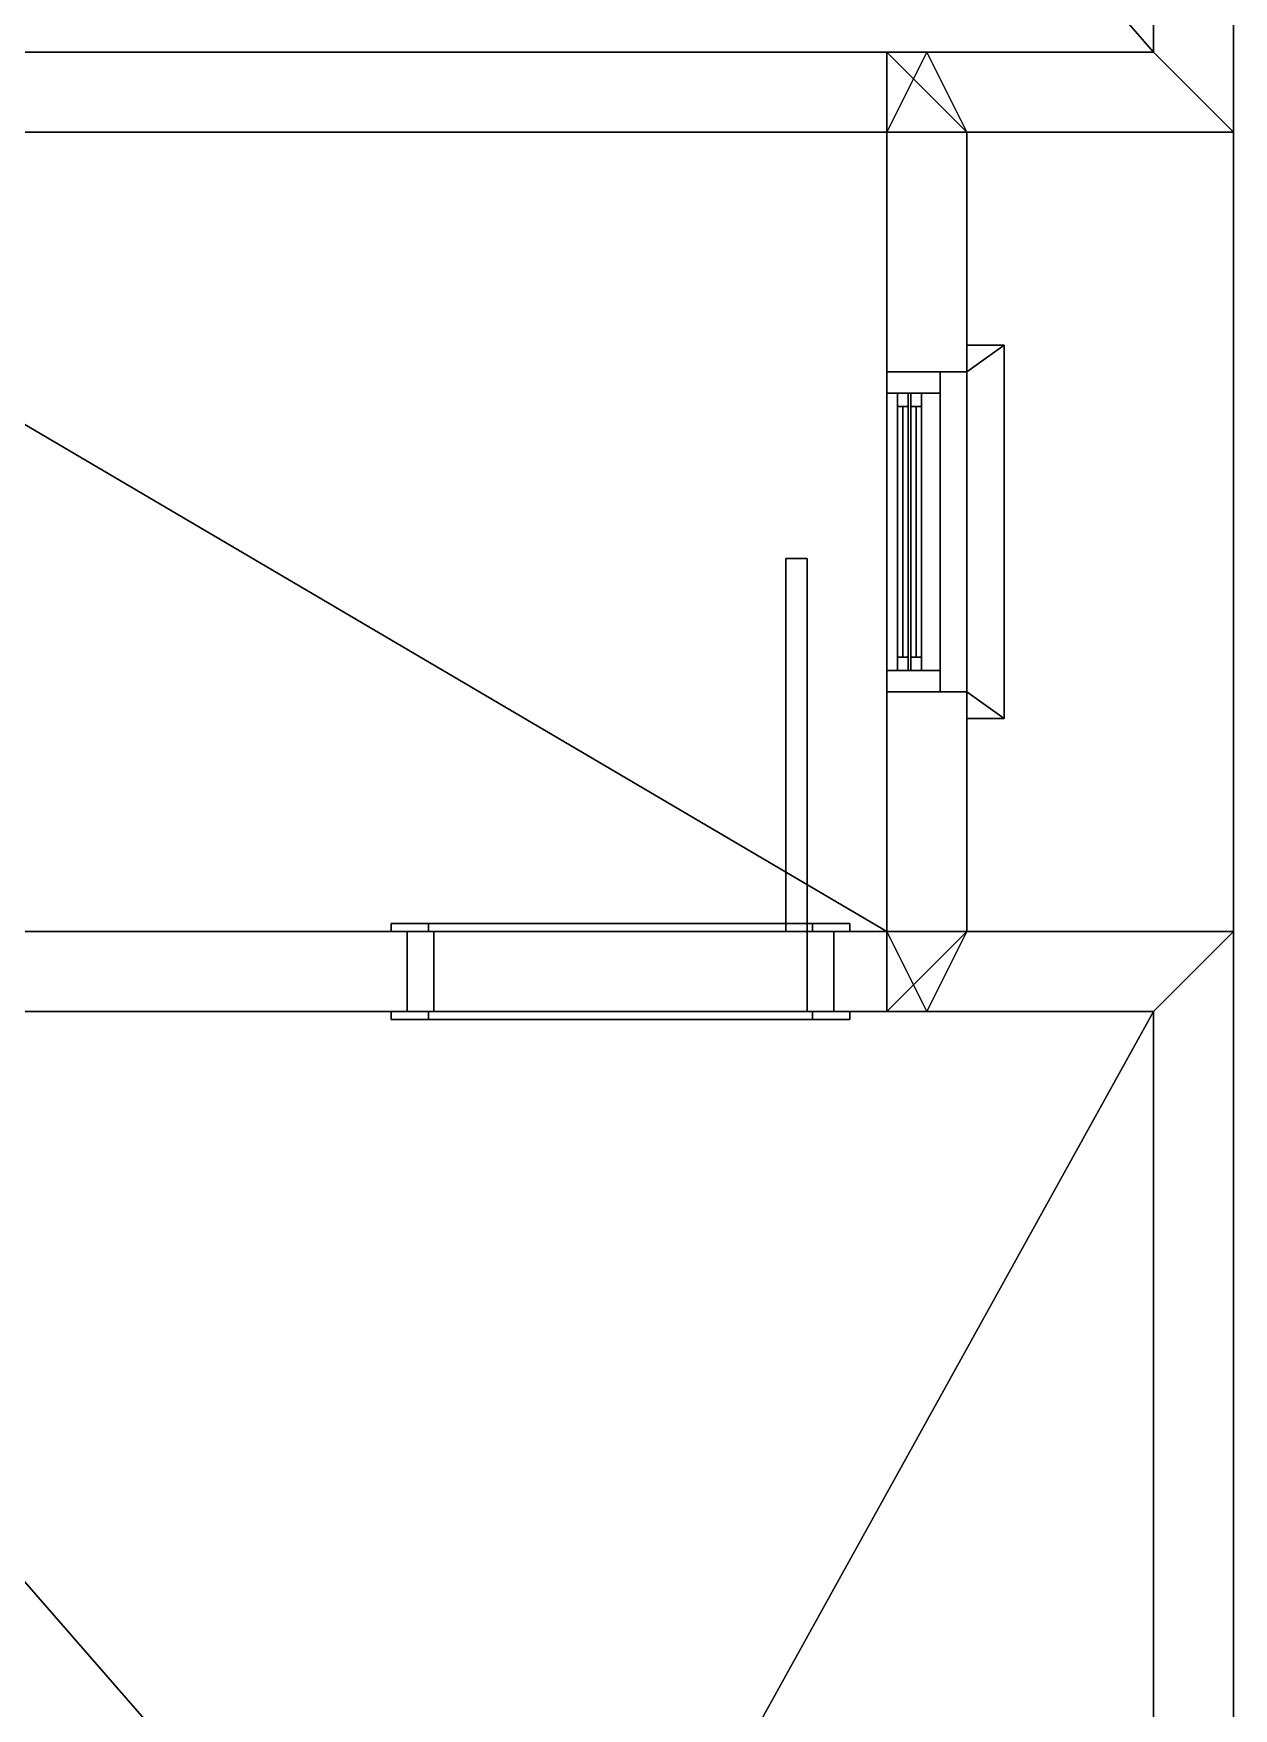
# Model space of a CAD drawing. Extents: x -3950 to 2084, y 1379 to 9369.
# Drawn here: x 1858.5 to 2083.6, y 1693.4 to 2007.6 of the extents above; entities that cross this region are included whole.
import ezdxf

# ---------------------------------------------------------------- set-up
doc = ezdxf.new("R2010")
doc.units = 0
doc.header["$LTSCALE"] = 35
for name, color, linetype in [('P1-ESQUAD', 32, 'CONTINUOUS'), ('P1-FERR', 252, 'CONTINUOUS'), ('P1-LAJE', 143, 'CONTINUOUS'), ('P1-PAREDE', 255, 'CONTINUOUS'), ('P1-PEIT', 13, 'CONTINUOUS'), ('P1-VIDRO', 152, 'CONTINUOUS'), ('P1-VIGA', 143, 'CONTINUOUS'), ('P2-LAJE', 143, 'CONTINUOUS'), ('P2-MURO', 255, 'CONTINUOUS'), ('P2-TELHADO', 11, 'CONTINUOUS'), ('P2-VIGA', 143, 'CONTINUOUS')]:
    doc.layers.add(name, color=color, linetype=linetype)

msp = doc.modelspace()

# ---------------------------------------------------------------- meshes
at = {"layer": 'P1-ESQUAD'}
mesh = msp.add_polyface(dxfattribs=at)
corners = [(2003.628, 1839.14), (2003.628, 1909.14), (1999.628, 1839.14), (1999.628, 1909.14), (2003.628, 1839.14, 210), (2003.628, 1909.14, 210), (1999.628, 1839.14, 210), (1999.628, 1909.14, 210)]
mesh.append_faces([[corners[k] for k in face] for face in [(0, 1, 5, 4), (3, 2, 6, 7), (1, 3, 7, 5), (0, 4, 6, 2), (4, 5, 7, 6)]])
mesh = msp.add_polyface(dxfattribs=at)
corners = [(2004.628, 1840.64), (2011.628, 1840.64), (2004.628, 1839.14), (2011.628, 1839.14), (1932.628, 1840.64), (1925.628, 1840.64), (1932.628, 1839.14), (1925.628, 1839.14), (1932.628, 1840.64, 211), (1925.628, 1840.64, 218), (1932.628, 1839.14, 211), (1925.628, 1839.14, 218), (2004.628, 1840.64, 211), (2011.628, 1840.64, 218), (2004.628, 1839.14, 211), (2011.628, 1839.14, 218)]
mesh.append_faces([[corners[k] for k in face] for face in [(4, 8, 10, 6), (5, 7, 11, 9), (8, 12, 14, 10), (9, 11, 15, 13), (12, 0, 2, 14), (13, 15, 3, 1)]])
mesh.append_faces([[corners[k] for k in face] for face in [(12, 13, 1, 0)]], dxfattribs={"vtx0": -1})
mesh.append_faces([[corners[k] for k in face] for face in [(8, 9, 13, 12)]], dxfattribs={"vtx0": -1, "vtx2": -1})
mesh.append_faces([[corners[k] for k in face] for face in [(4, 5, 9, 8)]], dxfattribs={"vtx2": -1})
mesh = msp.add_polyface(dxfattribs=at)
corners = [(2003.628, 1839.14), (2008.628, 1839.14), (2003.628, 1824.14), (2008.628, 1824.14), (1933.628, 1839.14), (1928.628, 1839.14), (1933.628, 1824.14), (1928.628, 1824.14), (1933.628, 1839.14, 210), (1928.628, 1839.14, 215), (1933.628, 1824.14, 210), (1928.628, 1824.14, 215), (2003.628, 1839.14, 210), (2008.628, 1839.14, 215), (2003.628, 1824.14, 210), (2008.628, 1824.14, 215)]
mesh.append_faces([[corners[k] for k in face] for face in [(4, 8, 10, 6), (8, 12, 14, 10), (12, 0, 2, 14)]])
mesh.append_faces([[corners[k] for k in face] for face in [(12, 13, 1, 0)]], dxfattribs={"vtx0": -1})
mesh.append_faces([[corners[k] for k in face] for face in [(8, 9, 13, 12)]], dxfattribs={"vtx0": -1, "vtx2": -1})
mesh.append_faces([[corners[k] for k in face] for face in [(6, 10, 11, 7)]], dxfattribs={"vtx1": -1})
mesh.append_faces([[corners[k] for k in face] for face in [(10, 14, 15, 11)]], dxfattribs={"vtx1": -1, "vtx3": -1})
mesh.append_faces([[corners[k] for k in face] for face in [(4, 5, 9, 8)]], dxfattribs={"vtx2": -1})
mesh.append_faces([[corners[k] for k in face] for face in [(14, 2, 3, 15)]], dxfattribs={"vtx3": -1})
mesh = msp.add_polyface(dxfattribs=at)
corners = [(2004.628, 1824.14), (2011.628, 1824.14), (2004.628, 1822.64), (2011.628, 1822.64), (1932.628, 1824.14), (1925.628, 1824.14), (1932.628, 1822.64), (1925.628, 1822.64), (1932.628, 1824.14, 211), (1925.628, 1824.14, 218), (1932.628, 1822.64, 211), (1925.628, 1822.64, 218), (2004.628, 1824.14, 211), (2011.628, 1824.14, 218), (2004.628, 1822.64, 211), (2011.628, 1822.64, 218)]
mesh.append_faces([[corners[k] for k in face] for face in [(4, 8, 10, 6), (5, 7, 11, 9), (8, 12, 14, 10), (9, 11, 15, 13), (12, 0, 2, 14), (13, 15, 3, 1)]])
mesh.append_faces([[corners[k] for k in face] for face in [(6, 10, 11, 7)]], dxfattribs={"vtx1": -1})
mesh.append_faces([[corners[k] for k in face] for face in [(10, 14, 15, 11)]], dxfattribs={"vtx1": -1, "vtx3": -1})
mesh.append_faces([[corners[k] for k in face] for face in [(14, 2, 3, 15)]], dxfattribs={"vtx3": -1})
at = {"layer": 'P1-FERR'}
mesh = msp.add_polyface(dxfattribs=at)
corners = [(2018.628, 1940.14, 164), (2018.628, 1944.14, 160), (2028.628, 1940.14, 164), (2028.628, 1944.14, 160), (2018.628, 1888.14, 164), (2018.628, 1884.14, 160), (2028.628, 1888.14, 164), (2028.628, 1884.14, 160), (2018.628, 1888.14, 206), (2018.628, 1884.14, 210), (2028.628, 1888.14, 206), (2028.628, 1884.14, 210), (2018.628, 1940.14, 206), (2018.628, 1944.14, 210), (2028.628, 1940.14, 206), (2028.628, 1944.14, 210)]
mesh.append_faces([[corners[k] for k in face] for face in [(0, 4, 6, 2), (4, 8, 10, 6), (8, 12, 14, 10), (12, 0, 2, 14)]])
mesh.append_faces([[corners[k] for k in face] for face in [(0, 1, 5, 4), (4, 5, 9, 8), (8, 9, 13, 12), (12, 13, 1, 0)]], dxfattribs={"vtx0": -1, "vtx2": -1})
mesh.append_faces([[corners[k] for k in face] for face in [(2, 6, 7, 3), (6, 10, 11, 7), (10, 14, 15, 11), (14, 2, 3, 15)]], dxfattribs={"vtx1": -1, "vtx3": -1})
mesh = msp.add_polyface(dxfattribs=at)
corners = [(2020.628, 1937.64, 166.5), (2020.628, 1940.14, 164), (2022.628, 1937.64, 166.5), (2022.628, 1940.14, 164), (2020.628, 1890.64, 166.5), (2020.628, 1888.14, 164), (2022.628, 1890.64, 166.5), (2022.628, 1888.14, 164), (2020.628, 1890.64, 183.75), (2020.628, 1888.14, 186.25), (2022.628, 1890.64, 183.75), (2022.628, 1888.14, 186.25), (2020.628, 1937.64, 183.75), (2020.628, 1940.14, 186.25), (2022.628, 1937.64, 183.75), (2022.628, 1940.14, 186.25)]
mesh.append_faces([[corners[k] for k in face] for face in [(0, 4, 6, 2), (1, 3, 7, 5), (4, 8, 10, 6), (5, 7, 11, 9), (8, 12, 14, 10), (9, 11, 15, 13), (12, 0, 2, 14), (13, 15, 3, 1)]])
mesh.append_faces([[corners[k] for k in face] for face in [(0, 1, 5, 4), (4, 5, 9, 8), (8, 9, 13, 12), (12, 13, 1, 0)]], dxfattribs={"vtx0": -1, "vtx2": -1})
mesh.append_faces([[corners[k] for k in face] for face in [(2, 6, 7, 3), (6, 10, 11, 7), (10, 14, 15, 11), (14, 2, 3, 15)]], dxfattribs={"vtx1": -1, "vtx3": -1})
mesh = msp.add_polyface(dxfattribs=at)
corners = [(2023.128, 1937.64, 186.25), (2023.128, 1940.14, 183.75), (2025.128, 1937.64, 186.25), (2025.128, 1940.14, 183.75), (2023.128, 1890.64, 186.25), (2023.128, 1888.14, 183.75), (2025.128, 1890.64, 186.25), (2025.128, 1888.14, 183.75), (2023.128, 1890.64, 203.5), (2023.128, 1888.14, 206), (2025.128, 1890.64, 203.5), (2025.128, 1888.14, 206), (2023.128, 1937.64, 203.5), (2023.128, 1940.14, 206), (2025.128, 1937.64, 203.5), (2025.128, 1940.14, 206)]
mesh.append_faces([[corners[k] for k in face] for face in [(0, 4, 6, 2), (1, 3, 7, 5), (4, 8, 10, 6), (5, 7, 11, 9), (8, 12, 14, 10), (9, 11, 15, 13), (12, 0, 2, 14), (13, 15, 3, 1)]])
mesh.append_faces([[corners[k] for k in face] for face in [(0, 1, 5, 4), (4, 5, 9, 8), (8, 9, 13, 12), (12, 13, 1, 0)]], dxfattribs={"vtx0": -1, "vtx2": -1})
mesh.append_faces([[corners[k] for k in face] for face in [(2, 6, 7, 3), (6, 10, 11, 7), (10, 14, 15, 11), (14, 2, 3, 15)]], dxfattribs={"vtx1": -1, "vtx3": -1})
at = {"layer": 'P1-LAJE'}
mesh = msp.add_polyface(dxfattribs=at)
corners = [(1763.628, 2004.14, -10), (2068.628, 2004.14, -10), (2068.628, 2354.14, -10), (1763.628, 2354.14, -10), (1763.628, 2004.14), (2068.628, 2004.14), (2068.628, 2354.14), (1763.628, 2354.14)]
mesh.append_faces([[corners[k] for k in face] for face in [(0, 1, 5, 4), (1, 2, 6, 5), (2, 3, 7, 6), (3, 0, 4, 7)]])
mesh.append_faces([[corners[k] for k in face] for face in [(3, 1, 0), (7, 5, 6)]], dxfattribs={"vtx0": -1})
mesh.append_faces([[corners[k] for k in face] for face in [(2, 1, 3), (4, 5, 7)]], dxfattribs={"vtx1": -1})
mesh = msp.add_polyface(dxfattribs=at)
corners = [(2018.628, 1989.14, -10), (1763.628, 1989.14, -10), (1763.628, 1839.14, -10), (2018.628, 1839.14, -10), (2018.628, 1989.14), (1763.628, 1989.14), (1763.628, 1839.14), (2018.628, 1839.14)]
mesh.append_faces([[corners[k] for k in face] for face in [(0, 1, 5, 4), (1, 2, 6, 5), (2, 3, 7, 6), (3, 0, 4, 7)]])
mesh.append_faces([[corners[k] for k in face] for face in [(3, 1, 0), (7, 5, 6)]], dxfattribs={"vtx0": -1})
mesh.append_faces([[corners[k] for k in face] for face in [(2, 1, 3), (4, 5, 7)]], dxfattribs={"vtx1": -1})
mesh = msp.add_polyface(dxfattribs=at)
corners = [(1763.628, 1585.353, -10), (1874.841, 1474.14, -10), (2068.628, 1474.14, -10), (2068.628, 1824.14, -10), (1763.628, 1824.14, -10), (1763.628, 1585.353), (1874.841, 1474.14), (2068.628, 1474.14), (2068.628, 1824.14), (1763.628, 1824.14)]
mesh.append_faces([[corners[k] for k in face] for face in [(0, 1, 6, 5), (1, 2, 7, 6), (2, 3, 8, 7), (3, 4, 9, 8), (4, 0, 5, 9)]])
mesh.append_faces([[corners[k] for k in face] for face in [(9, 7, 8)]], dxfattribs={"vtx0": -1})
mesh.append_faces([[corners[k] for k in face] for face in [(4, 2, 0), (5, 7, 9)]], dxfattribs={"vtx0": -1, "vtx1": -1})
mesh.append_faces([[corners[k] for k in face] for face in [(3, 2, 4)]], dxfattribs={"vtx1": -1})
mesh.append_faces([[corners[k] for k in face] for face in [(2, 1, 0), (5, 6, 7)]], dxfattribs={"vtx2": -1})
at = {"layer": 'P1-PAREDE'}
mesh = msp.add_polyface(dxfattribs=at)
corners = [(2083.628, 1989.14), (2083.628, 2361.64), (2083.628, 2361.64, 250), (2083.628, 1989.14, 250), (2068.628, 2004.14), (2068.628, 2354.14), (2068.628, 2354.14, 250), (2068.628, 2004.14, 250)]
mesh.append_faces([[corners[k] for k in face] for face in [(0, 1, 2)]], dxfattribs={"vtx1": -1, "vtx2": -1})
mesh.append_faces([[corners[k] for k in face] for face in [(2, 3, 0), (6, 5, 4), (4, 7, 6)]], dxfattribs={"vtx2": -1})
mesh = msp.add_polyface(dxfattribs=at)
corners = [(1763.628, 1989.14), (2018.628, 1989.14), (2018.628, 1989.14, 250), (1763.628, 1989.14, 250), (1763.628, 2004.14), (2026.128, 2004.14), (2026.128, 2004.14, 250), (1763.628, 2004.14, 250)]
mesh.append_faces([[corners[k] for k in face] for face in [(6, 5, 4)]], dxfattribs={"vtx0": -1, "vtx2": -1})
mesh.append_faces([[corners[k] for k in face] for face in [(0, 1, 2), (2, 3, 0), (4, 7, 6)]], dxfattribs={"vtx2": -1})
mesh = msp.add_polyface(dxfattribs=at)
corners = [(2033.628, 1989.14), (2083.628, 1989.14), (2083.628, 1989.14, 250), (2033.628, 1989.14, 250), (2026.128, 2004.14), (2068.628, 2004.14), (2068.628, 2004.14, 250), (2026.128, 2004.14, 250)]
mesh.append_faces([[corners[k] for k in face] for face in [(4, 7, 6)]], dxfattribs={"vtx0": -1, "vtx2": -1})
mesh.append_faces([[corners[k] for k in face] for face in [(0, 1, 2), (2, 3, 0), (6, 5, 4)]], dxfattribs={"vtx2": -1})
mesh = msp.add_polyface(dxfattribs=at)
corners = [(2033.628, 1839.14), (2033.628, 1989.14), (2033.628, 1989.14, 250), (2033.628, 1839.14, 250), (2018.628, 1839.14), (2018.628, 1989.14), (2018.628, 1989.14, 250), (2018.628, 1839.14, 250), (2033.628, 1884.14, 160), (2033.628, 1884.14, 210), (2033.628, 1944.14, 210), (2033.628, 1944.14, 160), (2018.628, 1884.14, 160), (2018.628, 1884.14, 210), (2018.628, 1944.14, 210), (2018.628, 1944.14, 160)]
mesh.append_faces([[corners[k] for k in face] for face in [(8, 12, 13, 9), (9, 13, 14, 10), (10, 14, 15, 11), (11, 15, 12, 8)]])
mesh.append_faces([[corners[k] for k in face] for face in [(0, 9, 3), (3, 10, 2), (2, 11, 1), (7, 13, 4), (6, 14, 7), (5, 15, 6)]], dxfattribs={"vtx0": -1, "vtx1": -1})
mesh.append_faces([[corners[k] for k in face] for face in [(0, 8, 9), (3, 9, 10), (2, 10, 11), (1, 11, 8), (12, 5, 4)]], dxfattribs={"vtx0": -1, "vtx2": -1})
mesh.append_faces([[corners[k] for k in face] for face in [(0, 1, 8), (13, 12, 4), (14, 13, 7), (15, 14, 6), (12, 15, 5)]], dxfattribs={"vtx1": -1, "vtx2": -1})
mesh = msp.add_polyface(dxfattribs=at)
corners = [(2018.628, 1839.14), (1763.628, 1839.14), (1763.628, 1839.14, 250), (2018.628, 1839.14, 250), (2026.128, 1824.14), (1763.628, 1824.14), (1763.628, 1824.14, 250), (2026.128, 1824.14, 250), (2008.628, 1839.14), (2008.628, 1839.14, 215), (1928.628, 1839.14, 215), (1928.628, 1839.14), (2008.628, 1824.14), (2008.628, 1824.14, 215), (1928.628, 1824.14, 215), (1928.628, 1824.14)]
mesh.append_faces([[corners[k] for k in face] for face in [(8, 12, 13, 9), (9, 13, 14, 10), (10, 14, 15, 11)]])
mesh.append_faces([[corners[k] for k in face] for face in [(1, 10, 11)]], dxfattribs={"vtx0": -1})
mesh.append_faces([[corners[k] for k in face] for face in [(0, 9, 3), (3, 10, 2), (2, 10, 1), (6, 14, 7), (5, 14, 6)]], dxfattribs={"vtx0": -1, "vtx1": -1})
mesh.append_faces([[corners[k] for k in face] for face in [(7, 13, 4)]], dxfattribs={"vtx0": -1, "vtx1": -1, "vtx2": -1})
mesh.append_faces([[corners[k] for k in face] for face in [(3, 9, 10)]], dxfattribs={"vtx0": -1, "vtx2": -1})
mesh.append_faces([[corners[k] for k in face] for face in [(15, 14, 5)]], dxfattribs={"vtx1": -1})
mesh.append_faces([[corners[k] for k in face] for face in [(14, 13, 7)]], dxfattribs={"vtx1": -1, "vtx2": -1})
mesh.append_faces([[corners[k] for k in face] for face in [(0, 8, 9), (13, 12, 4)]], dxfattribs={"vtx2": -1})
mesh = msp.add_polyface(dxfattribs=at)
corners = [(2026.128, 1824.14), (2068.628, 1824.14), (2068.628, 1824.14, 250), (2026.128, 1824.14, 250), (2033.628, 1839.14), (2083.628, 1839.14), (2083.628, 1839.14, 250), (2033.628, 1839.14, 250)]
mesh.append_faces([[corners[k] for k in face] for face in [(2, 3, 0)]], dxfattribs={"vtx1": -1, "vtx2": -1})
mesh.append_faces([[corners[k] for k in face] for face in [(0, 1, 2), (6, 5, 4), (4, 7, 6)]], dxfattribs={"vtx2": -1})
mesh = msp.add_polyface(dxfattribs=at)
corners = [(2083.628, 1459.14), (2083.628, 1839.14), (2083.628, 1839.14, 250), (2083.628, 1459.14, 250), (2068.628, 1474.14), (2068.628, 1824.14), (2068.628, 1824.14, 250), (2068.628, 1474.14, 250)]
mesh.append_faces([[corners[k] for k in face] for face in [(0, 1, 2), (2, 3, 0), (6, 5, 4), (4, 7, 6)]], dxfattribs={"vtx2": -1})
at = {"layer": 'P1-PEIT'}
mesh = msp.add_polyface(dxfattribs=at)
corners = [(2033.628, 1949.14, 160), (2033.628, 1879.14, 160), (2040.628, 1949.14, 160), (2040.628, 1879.14, 160), (2033.628, 1949.14, 163.4), (2033.628, 1879.14, 163.4), (2040.628, 1949.14, 162), (2040.628, 1879.14, 162), (2028.628, 1944.14, 164.4), (2028.628, 1884.14, 164.4), (2033.628, 1944.14, 163.4), (2033.628, 1884.14, 163.4)]
mesh.append_faces([[corners[k] for k in face] for face in [(0, 4, 6, 2), (1, 3, 7, 5), (3, 2, 6, 7), (1, 0, 2, 3)]])
mesh.append_faces([[corners[k] for k in face] for face in [(10, 11, 7, 6)]], dxfattribs={"vtx0": -1, "vtx1": -1, "vtx3": -1})
mesh.append_faces([[corners[k] for k in face] for face in [(4, 10, 6)]], dxfattribs={"vtx1": -1})
mesh.append_faces([[corners[k] for k in face] for face in [(8, 9, 11, 10), (11, 5, 7)]], dxfattribs={"vtx2": -1})
at = {"layer": 'P1-VIDRO'}
mesh = msp.add_polyface(dxfattribs=at)
corners = [(2021.628, 1937.64, 166.5), (2021.628, 1890.64, 166.5), (2021.628, 1890.64, 183.75), (2021.628, 1937.64, 183.75)]
mesh.append_faces([[corners[k] for k in face] for face in [(3, 1, 0)]], dxfattribs={"vtx0": -1})
mesh.append_faces([[corners[k] for k in face] for face in [(2, 1, 3)]], dxfattribs={"vtx1": -1})
mesh = msp.add_polyface(dxfattribs=at)
corners = [(2024.128, 1937.64, 186.25), (2024.128, 1890.64, 186.25), (2024.128, 1890.64, 203.5), (2024.128, 1937.64, 203.5)]
mesh.append_faces([[corners[k] for k in face] for face in [(3, 1, 0)]], dxfattribs={"vtx0": -1})
mesh.append_faces([[corners[k] for k in face] for face in [(2, 1, 3)]], dxfattribs={"vtx1": -1})
at = {"layer": 'P1-VIGA'}
mesh = msp.add_polyface(dxfattribs=at)
corners = [(2083.628, 1989.14, -30), (2083.628, 2361.64, -30), (2083.628, 2361.64), (2083.628, 1989.14), (2068.628, 2004.14, -30), (2068.628, 2354.14, -30), (2068.628, 2354.14), (2068.628, 2004.14)]
mesh.append_faces([[corners[k] for k in face] for face in [(0, 4, 5, 1), (2, 6, 7, 3)]])
mesh.append_faces([[corners[k] for k in face] for face in [(0, 1, 2)]], dxfattribs={"vtx1": -1, "vtx2": -1})
mesh.append_faces([[corners[k] for k in face] for face in [(2, 3, 0), (6, 5, 4), (4, 7, 6)]], dxfattribs={"vtx2": -1})
mesh = msp.add_polyface(dxfattribs=at)
corners = [(1763.628, 1989.14, -30), (2018.628, 1989.14, -30), (2018.628, 1989.14), (1763.628, 1989.14), (1763.628, 2004.14, -30), (2026.128, 2004.14, -30), (2026.128, 2004.14), (1763.628, 2004.14)]
mesh.append_faces([[corners[k] for k in face] for face in [(0, 4, 5, 1), (2, 6, 7, 3)]])
mesh.append_faces([[corners[k] for k in face] for face in [(6, 5, 4)]], dxfattribs={"vtx0": -1, "vtx2": -1})
mesh.append_faces([[corners[k] for k in face] for face in [(0, 1, 2), (2, 3, 0), (4, 7, 6)]], dxfattribs={"vtx2": -1})
mesh = msp.add_polyface(dxfattribs=at)
corners = [(2033.628, 1989.14, -30), (2083.628, 1989.14, -30), (2083.628, 1989.14), (2033.628, 1989.14), (2026.128, 2004.14, -30), (2068.628, 2004.14, -30), (2068.628, 2004.14), (2026.128, 2004.14)]
mesh.append_faces([[corners[k] for k in face] for face in [(0, 4, 5, 1), (2, 6, 7, 3)]])
mesh.append_faces([[corners[k] for k in face] for face in [(4, 7, 6)]], dxfattribs={"vtx0": -1, "vtx2": -1})
mesh.append_faces([[corners[k] for k in face] for face in [(0, 1, 2), (2, 3, 0), (6, 5, 4)]], dxfattribs={"vtx2": -1})
mesh = msp.add_polyface(dxfattribs=at)
corners = [(2033.628, 1839.14, -30), (2033.628, 1989.14, -30), (2033.628, 1989.14), (2033.628, 1839.14), (2018.628, 1839.14, -30), (2018.628, 1989.14, -30), (2018.628, 1989.14), (2018.628, 1839.14)]
mesh.append_faces([[corners[k] for k in face] for face in [(0, 4, 5, 1), (2, 6, 7, 3)]])
mesh.append_faces([[corners[k] for k in face] for face in [(0, 1, 2), (2, 3, 0), (6, 5, 4), (4, 7, 6)]], dxfattribs={"vtx2": -1})
mesh = msp.add_polyface(dxfattribs=at)
corners = [(2018.628, 1839.14, -30), (1763.628, 1839.14, -30), (1763.628, 1839.14), (2018.628, 1839.14), (2026.128, 1824.14, -30), (1763.628, 1824.14, -30), (1763.628, 1824.14), (2026.128, 1824.14)]
mesh.append_faces([[corners[k] for k in face] for face in [(0, 4, 5, 1), (2, 6, 7, 3)]])
mesh.append_faces([[corners[k] for k in face] for face in [(4, 7, 6)]], dxfattribs={"vtx0": -1, "vtx2": -1})
mesh.append_faces([[corners[k] for k in face] for face in [(0, 1, 2), (2, 3, 0), (6, 5, 4)]], dxfattribs={"vtx2": -1})
mesh = msp.add_polyface(dxfattribs=at)
corners = [(2026.128, 1824.14, -30), (2068.628, 1824.14, -30), (2068.628, 1824.14), (2026.128, 1824.14), (2033.628, 1839.14, -30), (2083.628, 1839.14, -30), (2083.628, 1839.14), (2033.628, 1839.14)]
mesh.append_faces([[corners[k] for k in face] for face in [(0, 4, 5, 1), (2, 6, 7, 3)]])
mesh.append_faces([[corners[k] for k in face] for face in [(2, 3, 0)]], dxfattribs={"vtx1": -1, "vtx2": -1})
mesh.append_faces([[corners[k] for k in face] for face in [(0, 1, 2), (6, 5, 4), (4, 7, 6)]], dxfattribs={"vtx2": -1})
mesh = msp.add_polyface(dxfattribs=at)
corners = [(2083.628, 1459.14, -30), (2083.628, 1839.14, -30), (2083.628, 1839.14), (2083.628, 1459.14), (2068.628, 1474.14, -30), (2068.628, 1824.14, -30), (2068.628, 1824.14), (2068.628, 1474.14)]
mesh.append_faces([[corners[k] for k in face] for face in [(0, 4, 5, 1), (2, 6, 7, 3)]])
mesh.append_faces([[corners[k] for k in face] for face in [(0, 1, 2), (2, 3, 0), (6, 5, 4), (4, 7, 6)]], dxfattribs={"vtx2": -1})
at = {"layer": 'P2-LAJE'}
mesh = msp.add_polyface(dxfattribs=at)
corners = [(2068.628, 2004.14, 270), (2068.628, 2354.14, 270), (1763.628, 2354.14, 270), (1763.628, 2004.14, 270), (2068.628, 2004.14, 280), (2068.628, 2354.14, 280), (1763.628, 2354.14, 280), (1763.628, 2004.14, 280)]
mesh.append_faces([[corners[k] for k in face] for face in [(0, 1, 5, 4), (1, 2, 6, 5), (2, 3, 7, 6), (3, 0, 4, 7)]])
mesh.append_faces([[corners[k] for k in face] for face in [(3, 1, 0), (7, 5, 6)]], dxfattribs={"vtx0": -1})
mesh.append_faces([[corners[k] for k in face] for face in [(2, 1, 3), (4, 5, 7)]], dxfattribs={"vtx1": -1})
mesh = msp.add_polyface(dxfattribs=at)
corners = [(1763.628, 1839.14, 270), (2018.628, 1839.14, 270), (2018.628, 1989.14, 270), (1763.628, 1989.14, 270), (1763.628, 1839.14, 280), (2018.628, 1839.14, 280), (2018.628, 1989.14, 280), (1763.628, 1989.14, 280)]
mesh.append_faces([[corners[k] for k in face] for face in [(0, 1, 5, 4), (1, 2, 6, 5), (2, 3, 7, 6), (3, 0, 4, 7)]])
mesh.append_faces([[corners[k] for k in face] for face in [(3, 1, 0), (7, 5, 6)]], dxfattribs={"vtx0": -1})
mesh.append_faces([[corners[k] for k in face] for face in [(2, 1, 3), (4, 5, 7)]], dxfattribs={"vtx1": -1})
mesh = msp.add_polyface(dxfattribs=at)
corners = [(1763.628, 1824.14, 270), (1763.628, 1585.353, 270), (1874.841, 1474.14, 270), (2068.628, 1474.14, 270), (2068.628, 1824.14, 270), (1763.628, 1824.14, 280), (1763.628, 1585.353, 280), (1874.841, 1474.14, 280), (2068.628, 1474.14, 280), (2068.628, 1824.14, 280)]
mesh.append_faces([[corners[k] for k in face] for face in [(0, 1, 6, 5), (1, 2, 7, 6), (2, 3, 8, 7), (3, 4, 9, 8), (4, 0, 5, 9)]])
mesh.append_faces([[corners[k] for k in face] for face in [(9, 7, 8)]], dxfattribs={"vtx0": -1})
mesh.append_faces([[corners[k] for k in face] for face in [(4, 2, 0), (5, 7, 9)]], dxfattribs={"vtx0": -1, "vtx1": -1})
mesh.append_faces([[corners[k] for k in face] for face in [(3, 2, 4)]], dxfattribs={"vtx1": -1})
mesh.append_faces([[corners[k] for k in face] for face in [(2, 1, 0), (5, 6, 7)]], dxfattribs={"vtx2": -1})
at = {"layer": 'P2-MURO'}
mesh = msp.add_polyface(dxfattribs=at)
corners = [(2083.628, 1989.14, 280), (2083.628, 2661.64, 280), (2083.628, 2661.64, 283), (2083.628, 2064.14, 522), (2083.628, 1989.14, 492), (2068.628, 2004.14, 280), (2068.628, 2661.64, 280), (2068.628, 2661.64, 283), (2068.628, 2064.14, 522), (2068.628, 2004.14, 498)]
mesh.append_faces([[corners[k] for k in face] for face in [(1, 6, 7, 2), (2, 7, 8, 3), (3, 8, 9, 4)]])
mesh.append_faces([[corners[k] for k in face] for face in [(0, 3, 4)]], dxfattribs={"vtx0": -1})
mesh.append_faces([[corners[k] for k in face] for face in [(0, 2, 3)]], dxfattribs={"vtx0": -1, "vtx2": -1})
mesh.append_faces([[corners[k] for k in face] for face in [(9, 8, 5)]], dxfattribs={"vtx1": -1})
mesh.append_faces([[corners[k] for k in face] for face in [(8, 7, 5)]], dxfattribs={"vtx1": -1, "vtx2": -1})
mesh.append_faces([[corners[k] for k in face] for face in [(0, 1, 2), (7, 6, 5)]], dxfattribs={"vtx2": -1})
mesh = msp.add_polyface(dxfattribs=at)
corners = [(2033.628, 1989.14, 280), (2083.628, 1989.14, 280), (2083.628, 1989.14, 492), (2033.628, 1989.14, 492), (2018.628, 2004.14, 280), (2068.628, 2004.14, 280), (2068.628, 2004.14, 498), (2018.628, 2004.14, 498)]
mesh.append_faces([[corners[k] for k in face] for face in [(2, 6, 7, 3)]])
mesh.append_faces([[corners[k] for k in face] for face in [(0, 1, 2), (2, 3, 0), (6, 5, 4), (4, 7, 6)]], dxfattribs={"vtx2": -1})
mesh = msp.add_polyface(dxfattribs=at)
corners = [(2033.628, 1839.14, 280), (2033.628, 1989.14, 280), (2033.628, 1989.14, 492), (2033.628, 1839.14, 432), (2018.628, 1824.14, 280), (2018.628, 2004.14, 280), (2018.628, 2004.14, 498), (2018.628, 1824.14, 426)]
mesh.append_faces([[corners[k] for k in face] for face in [(2, 6, 7, 3)]])
mesh.append_faces([[corners[k] for k in face] for face in [(0, 1, 2), (2, 3, 0), (6, 5, 4), (4, 7, 6)]], dxfattribs={"vtx2": -1})
mesh = msp.add_polyface(dxfattribs=at)
corners = [(2018.628, 1824.14, 280), (2068.628, 1824.14, 280), (2068.628, 1824.14, 426), (2018.628, 1824.14, 426), (2033.628, 1839.14, 280), (2083.628, 1839.14, 280), (2083.628, 1839.14, 432), (2033.628, 1839.14, 432)]
mesh.append_faces([[corners[k] for k in face] for face in [(2, 6, 7, 3)]])
mesh.append_faces([[corners[k] for k in face] for face in [(0, 1, 2), (2, 3, 0), (6, 5, 4), (4, 7, 6)]], dxfattribs={"vtx2": -1})
mesh = msp.add_polyface(dxfattribs=at)
corners = [(2083.628, 1466.64, 280), (2083.628, 1839.14, 280), (2083.628, 1839.14, 432), (2083.628, 1466.64, 283), (2068.628, 1466.64, 280), (2068.628, 1824.14, 280), (2068.628, 1824.14, 426), (2068.628, 1466.64, 283)]
mesh.append_faces([[corners[k] for k in face] for face in [(2, 6, 7, 3), (3, 7, 4, 0)]])
mesh.append_faces([[corners[k] for k in face] for face in [(0, 1, 2), (2, 3, 0), (6, 5, 4), (4, 7, 6)]], dxfattribs={"vtx2": -1})
at = {"layer": 'P2-TELHADO'}
mesh = msp.add_polyface(dxfattribs=at)
corners = [(1103.628, 1382.854, 249.486), (2083.628, 1382.854, 249.486), (2083.628, 2064.14, 522), (1103.628, 2064.14, 522), (1103.628, 1379.14, 258.77), (2083.628, 1379.14, 258.77), (2083.628, 2064.14, 532.77), (1103.628, 2064.14, 532.77)]
mesh.append_faces([[corners[k] for k in face] for face in [(0, 1, 5, 4), (1, 2, 6, 5), (2, 3, 7, 6), (3, 0, 4, 7)]])
mesh.append_faces([[corners[k] for k in face] for face in [(3, 1, 0), (7, 5, 6)]], dxfattribs={"vtx0": -1})
mesh.append_faces([[corners[k] for k in face] for face in [(2, 1, 3), (4, 5, 7)]], dxfattribs={"vtx1": -1})
at = {"layer": 'P2-VIGA'}
mesh = msp.add_polyface(dxfattribs=at)
corners = [(2083.628, 1989.14, 250), (2083.628, 2361.64, 250), (2083.628, 2361.64, 280), (2083.628, 1989.14, 280), (2068.628, 2004.14, 250), (2068.628, 2354.14, 250), (2068.628, 2354.14, 280), (2068.628, 2004.14, 280)]
mesh.append_faces([[corners[k] for k in face] for face in [(0, 4, 5, 1), (2, 6, 7, 3)]])
mesh.append_faces([[corners[k] for k in face] for face in [(0, 1, 2)]], dxfattribs={"vtx1": -1, "vtx2": -1})
mesh.append_faces([[corners[k] for k in face] for face in [(2, 3, 0), (6, 5, 4), (4, 7, 6)]], dxfattribs={"vtx2": -1})
mesh = msp.add_polyface(dxfattribs=at)
corners = [(1763.628, 1989.14, 250), (2018.628, 1989.14, 250), (2018.628, 1989.14, 280), (1763.628, 1989.14, 280), (1763.628, 2004.14, 250), (2026.128, 2004.14, 250), (2026.128, 2004.14, 280), (1763.628, 2004.14, 280)]
mesh.append_faces([[corners[k] for k in face] for face in [(0, 4, 5, 1), (2, 6, 7, 3)]])
mesh.append_faces([[corners[k] for k in face] for face in [(6, 5, 4)]], dxfattribs={"vtx0": -1, "vtx2": -1})
mesh.append_faces([[corners[k] for k in face] for face in [(0, 1, 2), (2, 3, 0), (4, 7, 6)]], dxfattribs={"vtx2": -1})
mesh = msp.add_polyface(dxfattribs=at)
corners = [(2033.628, 1989.14, 250), (2083.628, 1989.14, 250), (2083.628, 1989.14, 280), (2033.628, 1989.14, 280), (2026.128, 2004.14, 250), (2068.628, 2004.14, 250), (2068.628, 2004.14, 280), (2026.128, 2004.14, 280)]
mesh.append_faces([[corners[k] for k in face] for face in [(0, 4, 5, 1), (2, 6, 7, 3)]])
mesh.append_faces([[corners[k] for k in face] for face in [(4, 7, 6)]], dxfattribs={"vtx0": -1, "vtx2": -1})
mesh.append_faces([[corners[k] for k in face] for face in [(0, 1, 2), (2, 3, 0), (6, 5, 4)]], dxfattribs={"vtx2": -1})
mesh = msp.add_polyface(dxfattribs=at)
corners = [(2033.628, 1839.14, 250), (2033.628, 1989.14, 250), (2033.628, 1989.14, 280), (2033.628, 1839.14, 280), (2018.628, 1839.14, 250), (2018.628, 1989.14, 250), (2018.628, 1989.14, 280), (2018.628, 1839.14, 280)]
mesh.append_faces([[corners[k] for k in face] for face in [(0, 4, 5, 1), (2, 6, 7, 3)]])
mesh.append_faces([[corners[k] for k in face] for face in [(0, 1, 2), (2, 3, 0), (6, 5, 4), (4, 7, 6)]], dxfattribs={"vtx2": -1})
mesh = msp.add_polyface(dxfattribs=at)
corners = [(2018.628, 1839.14, 250), (1763.628, 1839.14, 250), (1763.628, 1839.14, 280), (2018.628, 1839.14, 280), (2026.128, 1824.14, 250), (1763.628, 1824.14, 250), (1763.628, 1824.14, 280), (2026.128, 1824.14, 280)]
mesh.append_faces([[corners[k] for k in face] for face in [(0, 4, 5, 1), (2, 6, 7, 3)]])
mesh.append_faces([[corners[k] for k in face] for face in [(4, 7, 6)]], dxfattribs={"vtx0": -1, "vtx2": -1})
mesh.append_faces([[corners[k] for k in face] for face in [(0, 1, 2), (2, 3, 0), (6, 5, 4)]], dxfattribs={"vtx2": -1})
mesh = msp.add_polyface(dxfattribs=at)
corners = [(2026.128, 1824.14, 250), (2068.628, 1824.14, 250), (2068.628, 1824.14, 280), (2026.128, 1824.14, 280), (2033.628, 1839.14, 250), (2083.628, 1839.14, 250), (2083.628, 1839.14, 280), (2033.628, 1839.14, 280)]
mesh.append_faces([[corners[k] for k in face] for face in [(0, 4, 5, 1), (2, 6, 7, 3)]])
mesh.append_faces([[corners[k] for k in face] for face in [(2, 3, 0)]], dxfattribs={"vtx1": -1, "vtx2": -1})
mesh.append_faces([[corners[k] for k in face] for face in [(0, 1, 2), (6, 5, 4), (4, 7, 6)]], dxfattribs={"vtx2": -1})
mesh = msp.add_polyface(dxfattribs=at)
corners = [(2083.628, 1459.14, 250), (2083.628, 1839.14, 250), (2083.628, 1839.14, 280), (2083.628, 1459.14, 280), (2068.628, 1474.14, 250), (2068.628, 1824.14, 250), (2068.628, 1824.14, 280), (2068.628, 1474.14, 280)]
mesh.append_faces([[corners[k] for k in face] for face in [(0, 4, 5, 1), (2, 6, 7, 3)]])
mesh.append_faces([[corners[k] for k in face] for face in [(0, 1, 2), (2, 3, 0), (6, 5, 4), (4, 7, 6)]], dxfattribs={"vtx2": -1})

doc.saveas('drawing.dxf')
